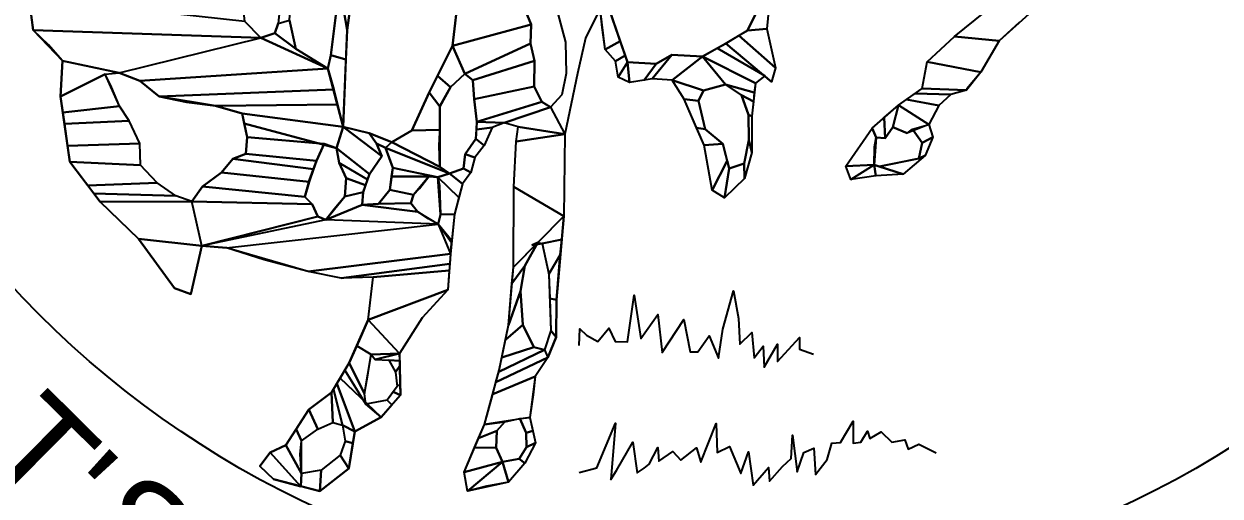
# Model space of a CAD drawing. Extents: x 715005 to 715902, y 929121 to 929716.
# Drawn here: x 715282.06 to 715306.56, y 929614.25 to 929623.92 of the extents above; entities that cross this region are included whole.
import ezdxf

# ---------------------------------------------------------------- set-up
doc = ezdxf.new("R2010")
doc.units = 0
doc.layers.add('2', color=7, linetype='Continuous')
doc.layers.add('Default', color=7, linetype='Continuous')

# ---------------------------------------------------------------- blocks, each defined once
blk = doc.blocks.new('OLDSEAL')
at = {"layer": 'Default'}
for points in [[(41.164, 29.007), (40.811, 28.686), (40.488, 28.13), (40.239, 27.835), (40.234, 27.814), (39.953, 27.736), (39.74, 27.538), (39.566, 27.206), (39.634, 26.978), (39.502, 26.653), (39.111, 26.322), (38.629, 26.296), (38.181, 26.228), (38.098, 26.465), (38.564, 27.137), (39.025, 27.547), (39.447, 27.84), (39.534, 28.313), (40.017, 28.762), (40.964, 29.529)], [(36.764, 29.577), (36.697, 28.894), (36.847, 28.204), (36.782, 27.958), (36.663, 28.065), (36.493, 27.936), (36.43, 27.351), (36.433, 26.708), (36.302, 26.246), (35.949, 25.904), (35.729, 26.042), (35.585, 26.836), (35.232, 27.65), (35.018, 27.987), (34.669, 28.014), (34.265, 27.948), (34.064, 28.042), (34.018, 28.323), (33.835, 28.53), (33.78, 28.922), (33.746, 29.255), (33.487, 28.733), (33.347, 28.108), (33.117, 27.033), (33.101, 25.579), (32.97, 24.102), (32.965, 23.438), (32.819, 23.083), (32.592, 22.747), (32.561, 22.419), (32.499, 22.018), (32.599, 21.571), (32.414, 21.212), (32.121, 20.877), (31.736, 20.803), (31.395, 20.717), (31.337, 21.052), (31.698, 21.898), (31.958, 22.857), (32.123, 23.656), (32.209, 24.682), (32.219, 26.103), (32.26, 26.902), (32.292, 27.162), (32.043, 27.231), (31.834, 27.151), (31.692, 26.832), (31.525, 26.617), (31.454, 26.356), (31.307, 26.153), (31.165, 25.616), (31.095, 24.918), (31.048, 24.279), (30.595, 23.78), (30.193, 23.154), (30.211, 22.416), (29.866, 22.026), (29.402, 21.771), (29.295, 21.119), (28.784, 20.714), (27.963, 20.927), (27.719, 21.159), (27.901, 21.402), (28.181, 21.53), (28.588, 22.163), (28.989, 22.464), (29.304, 22.984), (29.637, 23.745), (29.729, 24.501), (29.158, 24.487), (28.574, 24.601), (27.798, 24.809), (27.132, 25.022), (26.693, 25.059), (26.499, 24.203), (26.208, 24.306), (25.571, 25.178), (24.894, 25.838), (24.356, 26.546), (24.191, 27.7), (24.226, 28.333), (23.975, 28.615), (23.707, 28.871), (23.55, 30.07)], [(36.587, 29.331), (36.354, 28.869), (35.928, 28.615), (35.558, 28.407), (35.012, 28.438), (34.739, 28.277), (34.229, 28.309), (33.913, 29.228)], [(33.374, 23.296), (33.387, 23.591), (33.506, 23.478), (33.702, 23.366), (33.896, 23.603), (34.009, 23.362), (34.23, 23.361), (34.35, 24.186), (34.466, 23.417), (34.769, 23.842), (34.845, 23.17), (35.224, 23.751), (35.339, 23.179), (35.476, 23.183), (35.674, 23.467), (35.839, 23.072), (35.916, 23.58), (36.105, 24.261), (36.194, 23.769), (36.217, 23.316), (36.432, 23.524), (36.473, 23.078), (36.632, 23.282), (36.647, 22.91), (36.887, 23.315), (36.888, 23.011), (37.277, 23.434), (37.276, 23.229), (37.52, 23.142)], [(33.371, 21.044), (33.685, 21.126), (34.017, 21.921), (33.934, 20.921), (34.037, 21.084), (34.323, 21.585), (34.398, 21.042), (34.522, 21.123), (34.615, 21.196), (34.769, 21.489), (34.787, 21.245), (35.033, 21.418), (35.173, 21.266), (35.451, 21.485), (35.529, 21.23), (35.801, 21.913), (35.819, 21.398), (36.037, 21.505), (36.239, 21.027), (36.373, 21.411), (36.453, 20.821), (36.725, 21.137), (36.746, 20.893), (36.972, 21.155), (37.129, 21.295), (37.152, 21.707), (37.236, 21.057), (37.35, 21.402), (37.53, 21.478), (37.559, 21.008), (37.767, 21.278), (37.849, 21.563), (37.998, 21.578), (38.224, 21.956), (38.227, 21.566), (38.358, 21.581), (38.481, 21.778), (38.523, 21.648), (38.72, 21.768), (38.909, 21.582), (39.14, 21.624), (39.201, 21.458), (39.386, 21.549), (39.694, 21.396)]]:
    blk.add_lwpolyline(points, dxfattribs=at)
for points in [[(29.339, 32.431), (29.231, 31.377), (29.129, 29.665), (28.974, 28.432), (28.926, 28.192), (28.358, 28.545), (28.244, 29.051), (28.373, 30.901), (28.544, 32.051), (28.909, 32.129)], [(29.798, 32.448), (30.084, 32.538), (30.486, 32.175), (30.626, 31.676), (30.847, 31.288), (31.163, 30.756), (31.243, 29.555), (31.129, 28.593), (30.72, 27.768), (30.409, 27.096), (30.059, 26.894), (29.656, 27.051), (29.195, 27.165), (29.264, 28.87), (29.697, 32.052)], [(29.231, 31.377), (29.697, 32.052), (29.264, 28.87), (29.129, 29.665)], [(28.263, 31.741), (28.204, 30.492), (28.046, 28.99), (27.985, 28.819), (27.737, 28.738), (27.453, 29.026), (27.403, 29.502), (27.341, 30.459), (27.496, 31.055), (27.792, 31.259), (28.004, 31.502)], [(32.218, 30.493), (32.488, 30.422), (32.944, 30.266), (32.953, 29.885), (32.981, 29.231), (33.129, 28.659), (33.145, 28.109), (33.068, 27.726), (32.867, 27.51), (32.71, 27.607), (32.576, 27.875), (32.58, 28.333), (32.513, 28.639), (32.522, 28.975), (32.311, 29.491), (32.285, 30.074)], [(29.129, 29.665), (29.264, 28.87), (29.243, 28.355), (28.974, 28.432)], [(23.707, 28.871), (27.737, 28.738), (27.453, 29.026), (23.631, 29.449)], [(31.243, 29.555), (32.311, 29.491), (32.522, 28.975), (31.129, 28.593)], [(36.587, 29.331), (36.764, 29.577), (36.697, 28.894), (36.354, 28.869)], [(40.964, 29.529), (41.336, 29.155), (40.811, 28.686), (40.017, 28.762)], [(34.102, 28.68), (33.835, 28.53), (33.746, 29.255), (33.913, 29.228)], [(28.046, 28.99), (28.244, 29.051), (28.358, 28.545), (27.985, 28.819)], [(24.226, 28.333), (25.229, 28.118), (27.737, 28.738), (23.707, 28.871)], [(27.985, 28.819), (28.358, 28.545), (28.926, 28.192), (27.737, 28.738)], [(31.129, 28.593), (32.522, 28.975), (32.513, 28.639), (31.349, 28.098)], [(36.354, 28.869), (36.697, 28.894), (36.847, 28.204), (36.199, 28.776)], [(25.229, 28.118), (27.737, 28.738), (28.926, 28.192), (25.593, 27.978)], [(31.129, 28.593), (31.349, 28.098), (31.096, 27.866), (30.868, 28.066)], [(31.349, 28.098), (32.513, 28.639), (32.58, 28.333), (31.492, 27.986)], [(34.19, 28.425), (34.018, 28.323), (33.835, 28.53), (34.102, 28.68)], [(35.969, 28.639), (36.782, 27.958), (36.663, 28.065), (35.818, 28.553)], [(36.199, 28.776), (36.847, 28.204), (36.782, 27.958), (35.969, 28.639)], [(40.017, 28.762), (40.811, 28.686), (40.488, 28.13), (39.534, 28.313)], [(28.974, 28.432), (29.243, 28.355), (29.195, 27.165), (28.926, 28.192)], [(34.229, 28.309), (34.064, 28.042), (34.018, 28.323), (34.19, 28.425)], [(35.012, 28.438), (34.669, 28.014), (34.526, 27.991), (34.739, 28.277)], [(35.558, 28.407), (35.018, 27.987), (34.669, 28.014), (35.012, 28.438)], [(35.576, 27.807), (35.018, 27.987), (35.558, 28.407), (35.967, 27.912)], [(35.818, 28.553), (36.663, 28.065), (36.493, 27.936), (35.558, 28.407)], [(35.558, 28.407), (36.493, 27.936), (36.475, 27.767), (35.967, 27.912)], [(24.191, 27.7), (24.979, 28.097), (25.229, 28.118), (24.226, 28.333)], [(25.593, 27.978), (28.926, 28.192), (29.027, 27.821), (25.936, 27.698)], [(31.492, 27.986), (32.58, 28.333), (32.576, 27.875), (31.512, 27.65)], [(34.229, 28.309), (34.265, 27.948), (34.064, 28.042)], [(34.739, 28.277), (34.526, 27.991), (34.265, 27.948), (34.229, 28.309)], [(39.534, 28.313), (40.488, 28.13), (40.234, 27.814), (39.447, 27.84)], [(24.231, 27.417), (25.237, 27.526), (24.979, 28.097), (24.191, 27.7)], [(24.979, 28.097), (25.229, 28.118), (25.593, 27.978), (25.936, 27.698), (26.421, 27.599), (26.935, 27.534), (27.408, 27.396), (27.496, 26.982), (27.47, 26.686), (27.24, 26.594), (27.04, 26.354), (26.707, 26.108), (26.514, 25.844), (26.234, 25.942), (25.901, 26.172), (25.605, 26.486), (25.596, 26.87), (25.404, 27.271), (25.237, 27.526), (25.095, 27.862)], [(30.868, 28.066), (31.096, 27.866), (30.904, 27.523), (30.72, 27.768)], [(30.904, 27.528), (31.096, 27.866), (31.349, 28.098), (31.492, 27.986), (31.512, 27.65), (31.56, 27.252), (31.544, 26.951), (31.357, 26.681), (31.324, 26.424), (31.076, 26.335), (30.906, 26.453), (30.897, 26.831), (30.904, 27.069)], [(35.485, 27.623), (35.232, 27.65), (35.018, 27.987), (35.576, 27.807)], [(25.936, 27.698), (29.027, 27.821), (29.093, 27.556), (26.935, 27.534)], [(30.72, 27.768), (30.904, 27.523), (30.904, 27.109), (30.409, 27.096)], [(31.512, 27.65), (32.576, 27.875), (32.71, 27.607), (31.56, 27.252)], [(35.576, 27.807), (35.967, 27.912), (36.245, 27.725), (36.373, 27.376), (36.38, 26.93), (36.295, 26.511), (36.032, 26.427), (35.915, 26.862), (35.605, 27.12), (35.485, 27.623)], [(35.967, 27.912), (36.475, 27.767), (36.458, 27.611), (36.245, 27.725)], [(39.321, 27.753), (39.953, 27.736), (39.74, 27.538), (39.171, 27.648)], [(39.447, 27.84), (40.234, 27.814), (39.953, 27.736), (39.321, 27.753)], [(26.935, 27.534), (29.093, 27.556), (29.195, 27.165), (27.408, 27.396)], [(31.56, 27.252), (32.71, 27.607), (32.867, 27.51), (32.043, 27.231)], [(35.605, 27.12), (35.45, 27.146), (35.232, 27.65), (35.485, 27.623)], [(36.245, 27.725), (36.458, 27.611), (36.43, 27.351), (36.373, 27.376)], [(38.792, 26.964), (38.776, 27.326), (39.025, 27.547), (38.93, 27.158)], [(39.025, 27.547), (39.566, 27.206), (39.183, 27.051), (38.93, 27.158)], [(39.171, 27.648), (39.74, 27.538), (39.566, 27.206), (39.025, 27.547)], [(24.26, 27.214), (25.404, 27.271), (25.237, 27.526), (24.231, 27.417)], [(27.408, 27.396), (29.195, 27.165), (29.076, 26.787), (27.445, 27.224)], [(32.043, 27.231), (32.867, 27.51), (33.117, 27.033), (32.292, 27.162)], [(36.373, 27.376), (36.43, 27.351), (36.433, 26.708), (36.38, 26.93)], [(38.631, 26.972), (38.564, 27.137), (38.776, 27.326), (38.792, 26.964)], [(24.315, 26.829), (25.596, 26.87), (25.404, 27.271), (24.26, 27.214)], [(27.445, 27.224), (29.076, 26.787), (28.857, 26.859), (27.496, 26.982)], [(29.195, 27.165), (29.877, 26.646), (29.662, 26.325), (29.076, 26.787)], [(29.656, 27.051), (29.783, 26.87), (29.877, 26.646), (29.195, 27.165)], [(31.553, 27.116), (31.834, 27.151), (31.692, 26.832), (31.544, 26.951)], [(31.56, 27.252), (32.043, 27.231), (31.834, 27.151), (31.553, 27.116)], [(32.292, 27.162), (33.117, 27.033), (33.117, 27.033), (32.26, 26.902)], [(35.915, 26.862), (35.585, 26.836), (35.45, 27.146), (35.605, 27.12)], [(38.598, 26.489), (38.098, 26.465), (38.564, 27.137), (38.631, 26.972)], [(38.598, 26.489), (38.605, 26.81), (38.631, 26.972), (38.792, 26.964), (38.93, 27.158), (39.183, 27.051), (39.273, 27.121), (39.446, 26.881), (39.387, 26.603), (38.978, 26.519), (38.685, 26.458)], [(39.273, 27.121), (39.566, 27.206), (39.634, 26.978), (39.446, 26.881)], [(27.496, 26.982), (28.857, 26.859), (28.721, 26.561), (27.47, 26.686)], [(30.059, 26.894), (29.945, 26.79), (29.783, 26.87), (29.656, 27.051)], [(30.409, 27.096), (30.904, 27.109), (30.906, 26.453), (30.059, 26.894)], [(31.544, 26.951), (31.692, 26.832), (31.525, 26.617), (31.357, 26.681)], [(32.26, 26.902), (33.117, 27.033), (33.101, 25.579), (32.219, 26.103)], [(36.38, 26.93), (36.433, 26.708), (36.302, 26.246), (36.295, 26.511)], [(39.446, 26.881), (39.634, 26.978), (39.502, 26.653), (39.387, 26.603)], [(24.356, 26.546), (25.605, 26.486), (25.596, 26.87), (24.315, 26.829)], [(27.47, 26.686), (28.721, 26.561), (28.668, 26.411), (27.24, 26.594)], [(28.857, 26.859), (29.076, 26.787), (29.127, 26.526), (29.249, 26.252), (29.227, 25.93), (29.033, 25.705), (28.889, 25.517), (28.745, 25.576), (28.644, 25.794), (28.519, 25.925), (28.601, 26.222), (28.721, 26.561)], [(29.076, 26.787), (29.662, 26.325), (29.628, 26.231), (29.127, 26.526)], [(29.783, 26.87), (29.945, 26.79), (30.076, 26.439), (30.02, 26.05), (29.82, 25.801), (29.532, 25.783), (29.547, 26.006), (29.662, 26.325), (29.877, 26.646)], [(30.059, 26.894), (30.906, 26.453), (31.076, 26.335), (29.945, 26.79)], [(29.945, 26.79), (31.076, 26.335), (30.872, 26.27), (30.076, 26.439)], [(35.996, 26.561), (35.729, 26.042), (35.585, 26.836), (35.915, 26.862)], [(24.675, 26.126), (25.901, 26.172), (25.605, 26.486), (24.356, 26.546)], [(27.24, 26.594), (28.668, 26.411), (28.593, 26.192), (27.04, 26.354)], [(29.127, 26.526), (29.628, 26.231), (29.592, 26.13), (29.249, 26.252)], [(31.357, 26.681), (31.525, 26.617), (31.454, 26.356), (31.324, 26.424)], [(36.032, 26.427), (35.949, 25.904), (35.729, 26.042), (35.996, 26.561)], [(36.295, 26.511), (36.302, 26.246), (35.949, 25.904), (36.032, 26.427)], [(38.598, 26.489), (38.181, 26.228), (38.098, 26.465)], [(38.598, 26.489), (38.629, 26.296), (38.181, 26.228)], [(38.685, 26.458), (39.111, 26.322), (38.629, 26.296), (38.598, 26.489)], [(39.387, 26.603), (39.502, 26.653), (39.111, 26.322), (38.685, 26.458)], [(27.04, 26.354), (28.593, 26.192), (28.519, 25.925), (26.707, 26.108)], [(30.053, 26.282), (30.711, 26.281), (30.442, 25.959), (30.02, 26.05)], [(30.076, 26.439), (30.872, 26.27), (30.711, 26.281), (30.053, 26.282)], [(30.392, 25.809), (30.442, 25.959), (30.546, 26.072), (30.711, 26.281), (30.872, 26.27), (30.899, 26.122), (30.921, 25.61), (30.877, 25.443), (30.708, 25.534), (30.52, 25.657), (30.505, 25.669)], [(31.076, 26.335), (31.307, 26.153), (31.243, 25.914), (30.872, 26.27)], [(30.872, 26.27), (31.243, 25.914), (31.165, 25.616), (30.921, 25.61)], [(31.324, 26.424), (31.454, 26.356), (31.307, 26.153), (31.076, 26.335)], [(24.782, 25.985), (26.234, 25.942), (25.901, 26.172), (24.675, 26.126)], [(26.707, 26.108), (28.519, 25.925), (28.644, 25.794), (26.514, 25.844)], [(29.249, 26.252), (29.592, 26.13), (29.547, 26.006), (29.227, 25.93)], [(30.02, 26.05), (30.442, 25.959), (30.392, 25.809), (29.82, 25.801)], [(32.219, 26.103), (33.101, 25.579), (33.101, 25.579), (32.209, 24.682)], [(24.894, 25.838), (26.514, 25.844), (26.234, 25.942), (24.782, 25.985)], [(25.571, 25.178), (26.693, 25.059), (26.514, 25.844), (24.894, 25.838)], [(26.514, 25.844), (28.644, 25.794), (28.745, 25.576), (26.693, 25.059)], [(29.227, 25.93), (29.547, 26.006), (29.532, 25.783), (28.889, 25.517)], [(29.532, 25.783), (30.52, 25.657), (30.877, 25.443), (28.889, 25.517)], [(29.82, 25.801), (30.392, 25.809), (30.52, 25.657), (29.532, 25.783)], [(26.693, 25.059), (28.745, 25.576), (28.889, 25.517)], [(27.132, 25.022), (30.877, 25.443), (28.889, 25.517), (26.693, 25.059)], [(27.132, 25.022), (30.877, 25.443), (31.095, 24.918), (28.574, 24.601)], [(30.921, 25.61), (31.165, 25.616), (31.114, 25.11), (30.877, 25.443)], [(30.877, 25.443), (31.095, 24.918), (31.118, 25.148), (31.118, 25.148)], [(32.72, 25.1), (33.065, 25.167), (33.101, 25.579), (32.642, 25.116)], [(26.208, 24.306), (26.499, 24.203), (26.693, 25.059), (25.571, 25.178)], [(32.209, 24.682), (32.642, 25.116), (32.414, 24.705), (32.184, 24.389)], [(32.533, 25.068), (32.72, 25.1), (32.837, 24.555), (32.855, 24.034), (32.873, 23.561), (32.759, 23.216), (32.57, 23.262), (32.376, 23.662), (32.335, 24.254), (32.414, 24.705), (32.642, 25.116)], [(32.837, 24.555), (33.04, 24.895), (33.065, 25.167), (32.72, 25.1)], [(28.574, 24.601), (31.095, 24.918), (31.082, 24.74), (29.158, 24.487)], [(32.852, 24.124), (32.97, 24.102), (33.04, 24.895), (32.837, 24.555)], [(29.158, 24.487), (31.082, 24.74), (31.073, 24.619), (29.729, 24.501)], [(29.729, 24.501), (31.073, 24.619), (31.048, 24.279), (29.637, 23.745)], [(32.184, 24.389), (32.414, 24.705), (32.335, 24.254), (32.123, 23.656)], [(29.637, 23.745), (31.048, 24.279), (30.595, 23.78), (30.193, 23.154)], [(32.123, 23.656), (32.335, 24.254), (32.376, 23.662), (32.068, 23.392)], [(32.873, 23.561), (32.965, 23.438), (32.97, 24.102), (32.852, 24.124)], [(29.436, 23.285), (29.691, 23.136), (30.193, 23.154), (29.637, 23.745)], [(32.068, 23.392), (32.376, 23.662), (32.57, 23.262), (32.004, 23.08)], [(32.759, 23.216), (32.819, 23.083), (32.965, 23.438), (32.873, 23.561)], [(29.304, 22.984), (29.573, 22.436), (29.691, 23.136), (29.436, 23.285)], [(29.691, 23.136), (29.764, 23.045), (30.003, 23.033), (30.124, 22.819), (30.151, 22.566), (29.975, 22.327), (29.598, 22.258), (29.573, 22.436), (29.636, 22.807)], [(29.764, 23.045), (30.193, 23.154), (29.691, 23.136), (29.691, 23.136)], [(30.003, 23.033), (30.197, 23.024), (30.193, 23.154), (29.764, 23.045)], [(31.949, 22.827), (32.759, 23.216), (32.819, 23.083), (31.9, 22.644)], [(32.004, 23.08), (32.57, 23.262), (32.759, 23.216), (31.949, 22.827)], [(29.226, 22.855), (29.598, 22.258), (29.573, 22.436), (29.304, 22.984)], [(30.124, 22.819), (30.199, 22.932), (30.197, 23.024), (30.003, 23.033)], [(30.151, 22.566), (30.206, 22.617), (30.199, 22.932), (30.124, 22.819)], [(31.9, 22.644), (32.819, 23.083), (32.592, 22.747), (31.843, 22.435)], [(29.085, 22.623), (29.402, 21.771), (29.866, 22.026), (29.142, 22.717)], [(29.142, 22.717), (29.866, 22.026), (29.598, 22.258), (29.226, 22.855)], [(31.843, 22.435), (32.592, 22.747), (32.499, 22.018), (31.698, 21.898)], [(28.588, 22.163), (28.746, 21.812), (29.014, 21.929), (28.989, 22.464)], [(28.989, 22.464), (29.014, 21.929), (29.182, 21.882), (29.022, 22.519)], [(29.022, 22.519), (29.182, 21.882), (29.402, 21.771), (29.085, 22.623)], [(29.975, 22.327), (30.059, 22.244), (30.211, 22.416), (30.081, 22.471)], [(30.081, 22.471), (30.211, 22.416), (30.206, 22.617), (30.151, 22.566)], [(29.598, 22.258), (29.866, 22.026), (30.059, 22.244), (29.975, 22.327)], [(28.362, 21.812), (28.456, 21.605), (28.746, 21.812), (28.588, 22.163)], [(28.456, 21.605), (28.746, 21.812), (29.014, 21.929), (29.182, 21.882), (29.233, 21.6), (29.144, 21.354), (28.808, 21.087), (28.455, 21.028), (28.435, 21.37)], [(29.233, 21.6), (29.368, 21.563), (29.402, 21.771), (29.182, 21.882)], [(31.698, 21.898), (32.057, 21.945), (31.918, 21.781), (31.593, 21.652)], [(31.918, 21.781), (32.057, 21.945), (32.324, 22.002), (32.434, 21.749), (32.44, 21.496), (32.311, 21.287), (32.014, 21.235), (31.907, 21.483)], [(32.551, 21.784), (32.434, 21.749), (32.324, 22.002), (32.499, 22.018)], [(28.181, 21.53), (28.455, 21.028), (28.456, 21.605), (28.362, 21.812)], [(31.593, 21.652), (31.918, 21.781), (31.907, 21.483), (31.523, 21.488)], [(32.599, 21.571), (32.44, 21.496), (32.434, 21.749), (32.551, 21.784)], [(27.719, 21.159), (27.963, 20.927), (28.446, 20.801), (27.901, 21.402)], [(27.901, 21.402), (28.446, 20.801), (28.455, 21.028), (28.181, 21.53)], [(29.144, 21.354), (29.295, 21.119), (29.368, 21.563), (29.233, 21.6)], [(31.523, 21.488), (31.907, 21.483), (32.014, 21.235), (31.337, 21.052)], [(32.414, 21.212), (32.311, 21.287), (32.44, 21.496), (32.599, 21.571)], [(28.808, 21.087), (28.784, 20.714), (29.295, 21.119), (29.144, 21.354)], [(31.337, 21.052), (32.014, 21.235), (32.014, 21.235), (31.395, 20.717)], [(31.395, 20.717), (32.014, 21.235), (32.014, 21.235), (32.121, 20.877)], [(32.121, 20.877), (32.014, 21.235), (32.311, 21.287), (32.414, 21.212)], [(28.455, 21.028), (28.444, 20.802), (28.784, 20.714), (28.808, 21.087)]]:
    blk.add_lwpolyline(points, close=True, dxfattribs=at)
for radius in [20.75, 17]:
    blk.add_circle((35.829, 35.867), radius, dxfattribs=at)
for s, rotation, p in [("T'", 315.2827, (22.659, 21.303)), ('S', 317.2809, (24.359, 19.89))]:
    blk.add_text(s, height=1.8, rotation=rotation, dxfattribs=at).set_placement(p)

msp = doc.modelspace()

# ---------------------------------------------------------------- block references
at = {"layer": '2', "xscale": 1.1565412735748033, "yscale": 1.1565412735748033}
msp.add_blockref('OLDSEAL', (715254.834, 929590.395), dxfattribs=at)

doc.saveas('drawing.dxf')
